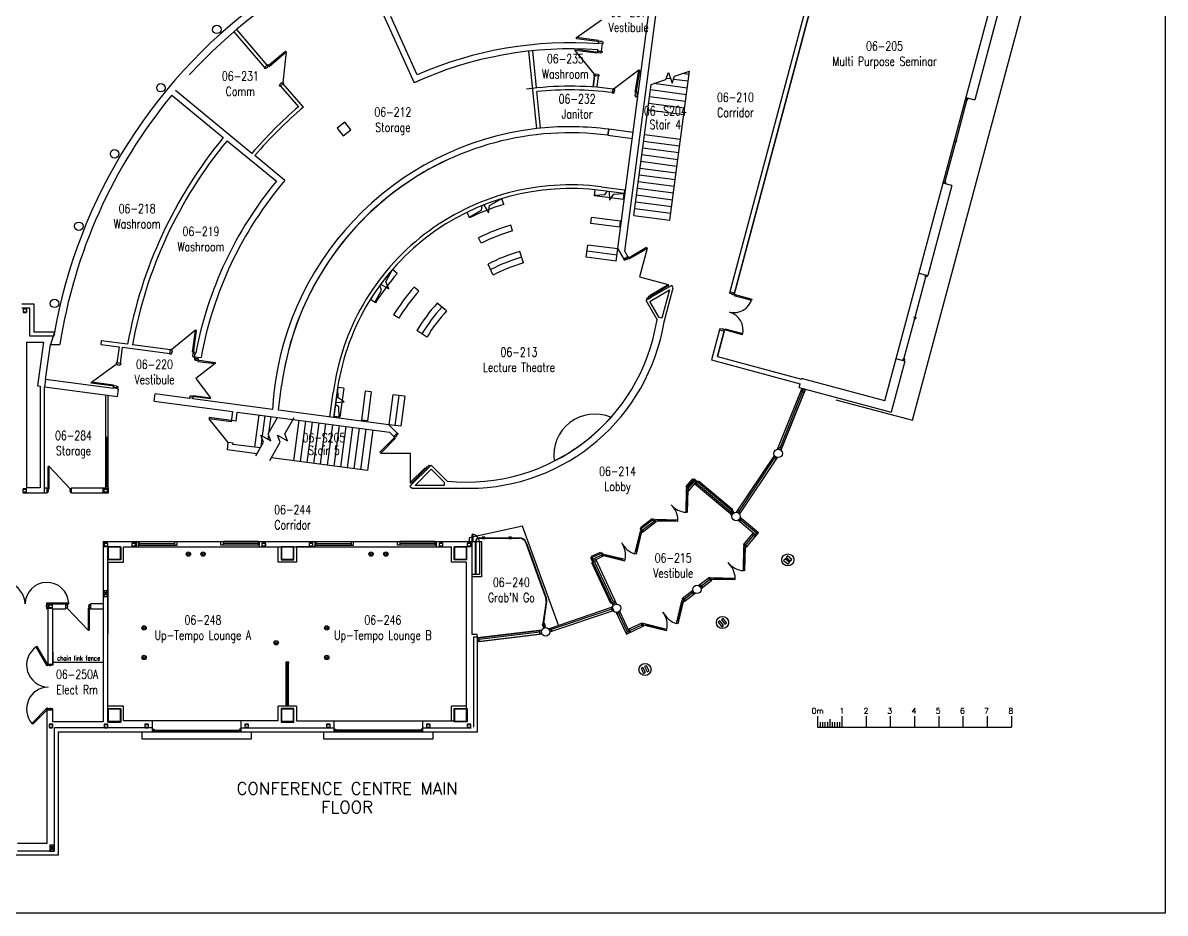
# Model space of a CAD drawing. Extents: x 11182 to 734459, y -1391328 to 152085.
# Drawn here: x 262266 to 309424, y -474470 to -437733 of the extents above; entities that cross this region are included whole.
import ezdxf
from ezdxf.enums import TextEntityAlignment as Align

# ---------------------------------------------------------------- set-up
doc = ezdxf.new("R2010")
doc.units = 0
doc.header["$LTSCALE"] = 500
doc.header["$MEASUREMENT"] = 0
doc.layers.get('0').update_dxf_attribs({"linetype": 'CONTINUOUS'})
doc.layers.add('0_Defpoints', color=106, linetype='CONTINUOUS', plot=False)
for name, color, linetype in [('0_room_data', 7, 'CONTINUOUS'), ('0_text', 7, 'CONTINUOUS'), ('1_Wall_Exist', 251, 'CONTINUOUS'), ('3_Text', 7, 'CONTINUOUS')]:
    doc.layers.add(name, color=color, linetype=linetype)
doc.styles.add('1_200', font='simplex.shx', dxfattribs={"width": 0.75, "height": 460})
doc.styles.get("Standard").update_dxf_attribs({"font": 'ROMANS', "height": 200})

# ---------------------------------------------------------------- blocks, each defined once
blk = doc.blocks.new('room_data')
at = {"layer": '3_Text', "style": '1_200', "width": 0.75}
for tag, p in [('ROOMNUM', (0, 0)), ('ROOMUSE', (0, -575))]:
    blk.add_attdef(tag, text='', height=345, dxfattribs=at).set_placement(p, align=Align.MIDDLE_CENTER)

msp = doc.modelspace()

# ---------------------------------------------------------------- linework, layer by layer
for p, q in [((295078, -466347), (295078, -466793)), ((296078, -466347), (296078, -466793)), ((297078, -466347), (297078, -466793)), ((298078, -466347), (298078, -466793)), ((299078, -466347), (299078, -466793)), ((300078, -466347), (300078, -466793)), ((301078, -466347), (301078, -466793)), ((302078, -466347), (302078, -466793)), ((303078, -466347), (303078, -466793)), ((295078, -466793), (303078, -466793)), ((295178, -466594), (295178, -466793)), ((295278, -466594), (295278, -466793)), ((295378, -466594), (295378, -466793)), ((295478, -466594), (295478, -466793)), ((295578, -466461), (295578, -466793)), ((295678, -466594), (295678, -466793)), ((295778, -466594), (295778, -466793)), ((295878, -466594), (295878, -466793)), ((295978, -466594), (295978, -466793))]:
    msp.add_line(p, q)
at = {"layer": '0_Defpoints'}
msp.add_lwpolyline([(217711, -415974), (309424, -415974), (309424, -474470), (217711, -474470)], close=True, dxfattribs=at)
at = {"layer": '1_Wall_Exist'}
for p, q in [((297846, -453325), (303611, -431811)), ((298991, -454130), (305004, -431686)), ((286763, -447560), (288640, -433304)), ((287118, -447166), (288974, -433062)), ((287118, -447166), (288974, -433062)), ((276012, -434887), (278426, -440204)), ((294854, -436129), (291449, -448833)), ((295073, -436083), (291617, -448982)), ((291642, -448885), (295047, -436180)), ((278551, -439875), (277461, -437475)), ((285129, -438343), (286148, -437601)), ((302561, -437201), (301567, -440910)), ((270981, -438100), (272243, -439570)), ((272357, -439472), (271095, -438002)), ((285123, -438388), (285129, -438343)), ((286079, -438514), (285123, -438388)), ((286035, -438462), (285129, -438343)), ((286035, -438462), (286022, -438557)), ((286022, -438557), (286221, -438583)), ((286041, -438600), (286046, -438561)), ((286046, -438561), (286195, -438580)), ((286082, -438495), (286079, -438514)), ((286179, -438508), (286082, -438495)), ((286177, -438526), (286179, -438508)), ((286227, -438533), (286177, -438526)), ((286221, -438583), (286227, -438533)), ((272371, -439526), (273103, -438898)), ((272439, -439527), (273133, -438932)), ((273133, -438932), (273005, -440187)), ((273103, -438898), (273133, -438932)), ((283483, -442096), (283159, -438899)), ((283308, -438883), (283464, -440418)), ((285065, -438825), (285059, -438869)), ((285965, -438989), (285059, -438869)), ((285059, -438869), (285852, -439851)), ((286022, -438951), (285065, -438825)), ((285978, -438895), (285965, -438989)), ((285978, -438895), (286176, -438921)), ((286008, -438849), (286001, -438899)), ((286001, -438899), (286008, -438849)), ((286150, -438918), (286001, -438899)), ((286019, -438970), (286022, -438951)), ((286116, -438983), (286019, -438970)), ((286119, -438964), (286116, -438983)), ((286169, -438971), (286119, -438964)), ((286150, -438919), (286195, -438580)), ((286176, -438921), (286169, -438971)), ((272377, -439455), (272226, -439585)), ((272377, -439455), (272439, -439527)), ((272226, -439585), (272258, -439623)), ((272258, -439623), (272297, -439590)), ((272297, -439590), (272309, -439605)), ((272309, -439605), (272384, -439541)), ((272384, -439541), (272371, -439526)), ((285869, -439904), (285806, -440381)), ((285806, -440381), (285869, -439904)), ((285845, -439900), (285852, -439851)), ((286043, -439926), (285845, -439900)), ((285852, -439851), (285902, -439857)), ((285869, -439904), (286017, -439924)), ((285902, -439857), (285905, -439838)), ((285905, -439838), (286002, -439851)), ((286017, -439924), (285956, -440392)), ((286002, -439851), (285999, -439870)), ((285999, -439870), (286050, -439877)), ((286050, -439877), (286043, -439926)), ((287692, -439685), (286685, -440445)), ((287543, -440587), (287692, -439685)), ((287579, -440645), (287737, -439693)), ((287737, -439693), (287692, -439685)), ((288816, -440066), (288916, -439778)), ((288916, -439778), (289075, -440227)), ((288979, -445877), (289789, -439722)), ((289075, -440227), (289175, -439939)), ((289175, -439939), (289789, -439722)), ((289770, -439866), (289489, -439828)), ((272892, -440284), (272854, -440317)), ((272854, -440317), (272886, -440355)), ((272954, -440205), (272880, -440269)), ((272880, -440269), (272892, -440284)), ((272886, -440355), (273038, -440225)), ((272904, -440339), (273639, -441195)), ((272967, -440220), (272954, -440205)), ((273005, -440187), (272967, -440220)), ((273038, -440225), (273005, -440187)), ((273851, -441212), (273018, -440242)), ((278654, -440102), (278426, -440204)), ((286603, -440634), (286636, -440437)), ((286636, -440437), (286685, -440445)), ((286685, -440445), (286677, -440495)), ((287492, -445681), (288202, -440282)), ((288202, -440282), (288816, -440066)), ((289697, -440421), (288322, -440240)), ((289012, -440048), (288830, -440024)), ((289734, -440143), (289132, -440064)), ((268412, -440718), (270542, -442468)), ((271725, -443117), (268573, -440526)), ((283632, -442080), (283479, -440567)), ((286653, -440642), (286603, -440634)), ((286631, -440462), (286606, -440610)), ((286661, -440592), (286653, -440642)), ((286680, -440595), (286661, -440592)), ((286677, -440495), (286696, -440498)), ((286696, -440498), (286680, -440595)), ((287636, -440603), (287543, -440587)), ((287544, -440738), (287560, -440642)), ((287563, -440741), (287544, -440738)), ((287554, -440792), (287563, -440741)), ((287604, -440800), (287554, -440792)), ((287560, -440642), (287579, -440645)), ((287636, -440603), (287604, -440800)), ((289624, -440976), (288137, -440780)), ((289660, -440698), (288173, -440503)), ((301239, -440895), (300790, -442571)), ((301199, -440812), (301567, -440910)), ((301218, -440817), (301200, -440884)), ((301200, -440884), (301273, -440904)), ((301213, -440836), (301285, -440856)), ((301273, -440904), (301291, -440836)), ((289551, -441531), (288064, -441335)), ((289587, -441254), (288100, -441058)), ((275558, -441834), (275240, -442077)), ((275801, -442151), (275558, -441834)), ((275240, -442077), (275484, -442395)), ((275484, -442395), (275801, -442151)), ((283632, -442080), (283483, -442096)), ((286422, -442371), (286455, -442123)), ((286455, -442123), (286422, -442371)), ((287461, -442256), (286455, -442123)), ((270696, -442595), (272731, -444267)), ((286422, -442371), (287429, -442504)), ((289381, -442823), (287894, -442627)), ((289417, -442545), (287930, -442350)), ((300777, -442619), (300328, -444295)), ((300751, -442560), (300738, -442609)), ((300738, -442609), (300811, -442628)), ((300824, -442580), (300751, -442560)), ((300811, -442628), (300824, -442580)), ((273085, -444235), (271841, -443212)), ((289308, -443378), (287821, -443182)), ((289344, -443101), (287857, -442905)), ((289235, -443933), (287747, -443738)), ((289271, -443656), (287784, -443460)), ((289198, -444211), (287711, -444015)), ((285861, -444869), (285894, -444621)), ((286122, -444652), (286122, -444651)), ((287089, -444778), (286122, -444651)), ((287089, -444778), (286122, -444652)), ((286142, -444500), (287109, -444628)), ((286142, -444501), (286142, -444500)), ((286142, -444501), (287109, -444628)), ((286287, -444821), (286384, -444685)), ((286471, -444697), (286490, -445049)), ((287109, -444628), (287089, -444778)), ((289125, -444766), (287638, -444570)), ((289161, -444489), (287674, -444293)), ((300620, -444446), (299626, -448155)), ((300620, -444446), (300252, -444347)), ((300271, -444352), (300289, -444284)), ((300276, -444333), (300349, -444352)), ((300289, -444284), (300362, -444304)), ((300362, -444304), (300343, -444372)), ((281533, -445276), (282035, -444987)), ((282118, -445225), (282037, -444986)), ((287057, -445026), (285861, -444869)), ((285864, -444844), (286287, -444821)), ((286490, -445049), (286667, -444801)), ((286667, -444801), (287089, -444778)), ((287057, -445026), (287089, -444778)), ((287089, -444778), (287089, -444778)), ((289052, -445321), (287565, -445126)), ((289088, -445044), (287601, -444848)), ((280708, -445778), (280604, -445548)), ((280698, -445755), (281202, -445465)), ((281202, -445465), (281232, -445271)), ((281296, -445245), (281486, -445577)), ((281486, -445577), (281533, -445276)), ((289015, -445599), (287528, -445403)), ((282486, -446315), (282406, -446076)), ((285711, -446009), (285743, -445766)), ((286907, -446166), (285711, -446009)), ((286939, -445919), (285744, -445762)), ((286907, -446166), (286939, -445919)), ((287492, -445681), (288979, -445877)), ((281183, -446826), (281080, -446598)), ((285528, -447397), (285592, -446907)), ((286828, -447064), (285593, -446901)), ((287226, -447452), (288018, -446995)), ((287295, -447470), (288043, -447038)), ((288043, -447038), (287728, -448215)), ((288018, -446995), (288043, -447038)), ((291989, -446819), (291437, -448882)), ((282936, -447640), (282777, -447170)), ((286763, -447560), (285528, -447397)), ((286796, -447312), (285560, -447149)), ((286828, -447064), (287070, -447483)), ((287070, -447483), (287243, -447383)), ((287245, -447382), (287071, -447482)), ((287071, -447482), (287097, -447527)), ((287097, -447527), (287182, -447477)), ((287118, -447166), (287243, -447383)), ((287182, -447477), (287192, -447494)), ((287192, -447494), (287235, -447469)), ((287235, -447469), (287226, -447452)), ((287245, -447382), (287295, -447470)), ((277255, -448422), (277528, -447909)), ((277723, -448069), (277528, -447909)), ((281682, -448138), (281474, -447689)), ((277376, -448702), (277255, -448422)), ((287728, -448215), (288906, -448533)), ((299100, -449882), (299549, -448207)), ((299258, -448056), (299626, -448155)), ((299516, -448198), (299534, -448130)), ((299588, -448217), (299516, -448198)), ((299601, -448169), (299529, -448149)), ((299606, -448150), (299588, -448217)), ((276803, -449273), (277076, -448759)), ((277076, -448759), (276997, -448575)), ((277036, -448522), (277376, -448702)), ((278613, -448798), (278418, -448638)), ((289053, -448564), (287982, -449182)), ((288931, -448576), (288139, -449033)), ((288148, -449227), (288964, -448756)), ((288158, -448965), (288906, -448533)), ((288964, -448756), (288652, -449919)), ((288738, -450068), (289114, -448669)), ((288931, -448576), (288906, -448533)), ((289114, -448669), (289053, -448564)), ((291437, -448882), (291532, -448907)), ((291643, -448884), (291450, -448832)), ((291532, -448907), (291527, -448925)), ((291527, -448925), (291576, -448938)), ((291576, -448938), (291581, -448920)), ((291581, -448920), (292361, -449129)), ((262229, -449323), (262720, -449323)), ((262720, -449323), (262720, -450490)), ((276824, -449287), (276615, -449147)), ((279751, -449620), (279371, -449302)), ((287982, -449182), (288448, -449990)), ((287982, -449182), (288448, -449990)), ((288095, -449059), (288010, -449108)), ((288010, -449108), (288035, -449152)), ((288035, -449152), (288209, -449052)), ((288129, -449017), (288086, -449042)), ((288086, -449042), (288095, -449059)), ((288139, -449033), (288129, -449017)), ((288529, -449886), (288148, -449227)), ((288209, -449052), (288158, -448965)), ((291617, -448982), (292348, -449178)), ((292361, -449129), (292348, -449178)), ((262229, -449488), (262555, -449488)), ((262274, -449550), (262274, -449655)), ((262286, -449655), (262286, -449550)), ((262402, -449527), (262297, -449527)), ((262297, -449539), (262402, -449539)), ((262402, -449667), (262297, -449667)), ((262297, -449679), (262402, -449679)), ((262414, -449550), (262414, -449655)), ((262426, -449655), (262426, -449550)), ((262555, -450655), (262555, -449488)), ((277782, -449925), (277572, -449785)), ((288652, -449919), (288529, -449886)), ((299067, -449874), (299054, -449922)), ((299139, -449893), (299067, -449874)), ((291043, -450352), (291029, -450401)), ((291138, -450377), (291043, -450352)), ((291143, -450359), (291138, -450377)), ((291192, -450372), (291143, -450359)), ((291223, -450453), (291249, -450355)), ((291249, -450355), (291988, -450553)), ((298638, -451607), (299087, -449931)), ((299054, -449922), (299126, -449941)), ((299126, -449941), (299139, -449893)), ((263548, -450655), (262555, -450655)), ((263576, -450490), (262720, -450490)), ((263576, -450490), (263408, -451009)), ((269393, -450417), (268413, -451210)), ((269274, -451323), (269393, -450417)), ((269312, -451380), (269438, -450423)), ((269438, -450423), (269393, -450417)), ((278945, -450702), (278533, -450427)), ((291028, -450402), (290696, -451642)), ((291223, -450453), (290941, -451501)), ((290941, -451501), (291221, -450454)), ((291028, -450402), (291223, -450453)), ((291029, -450401), (291223, -450453)), ((291187, -450390), (291192, -450372)), ((291975, -450601), (291187, -450390)), ((291975, -450601), (291988, -450553)), ((262434, -450905), (263120, -450905)), ((262434, -456922), (262434, -450905)), ((263120, -450905), (262869, -452710)), ((263207, -452452), (263408, -451009)), ((263408, -451009), (263794, -451009)), ((265502, -450854), (265482, -451003)), ((265482, -451003), (266237, -451102)), ((266592, -450997), (265502, -450854)), ((266237, -451102), (266149, -451772)), ((266297, -451792), (266386, -451121)), ((266386, -451121), (268339, -451378)), ((268359, -451229), (266791, -451023)), ((268337, -451402), (268363, -451203)), ((268339, -451378), (268359, -451229)), ((268339, -451378), (268359, -451229)), ((268363, -451203), (268413, -451210)), ((268413, -451210), (268406, -451261)), ((268406, -451261), (268425, -451263)), ((268425, -451263), (268412, -451360)), ((266125, -451768), (266119, -451818)), ((266323, -451794), (266125, -451768)), ((266298, -451792), (266149, -451772)), ((268387, -451408), (268337, -451402)), ((268393, -451358), (268387, -451408)), ((268412, -451360), (268393, -451358)), ((269369, -451335), (269274, -451323)), ((269281, -451474), (269294, -451377)), ((269300, -451477), (269281, -451474)), ((269293, -451527), (269300, -451477)), ((269343, -451534), (269293, -451527)), ((269294, -451377), (269312, -451380)), ((269369, -451335), (269343, -451534)), ((269364, -451361), (269345, -451510)), ((269345, -451510), (269625, -451547)), ((269364, -451361), (269346, -451510)), ((269359, -451580), (269352, -451631)), ((269352, -451631), (269400, -451637)), ((269366, -451513), (269358, -451581)), ((269358, -451580), (269507, -451600)), ((269507, -451600), (269359, -451580)), ((269404, -451366), (269364, -451361)), ((269404, -451366), (269364, -451361)), ((269400, -451637), (269398, -451656)), ((269398, -451656), (269448, -451662)), ((269448, -451662), (269450, -451643)), ((269450, -451643), (270207, -451743)), ((269507, -451600), (269494, -451700)), ((269494, -451700), (270200, -451792)), ((269506, -451600), (269515, -451532)), ((270207, -451743), (270200, -451792)), ((290696, -451642), (294356, -452623)), ((290941, -451501), (294408, -452430)), ((298679, -451690), (298115, -453792)), ((298679, -451690), (298310, -451591)), ((298605, -451598), (298587, -451665)), ((298664, -451665), (298592, -451646)), ((298677, -451617), (298605, -451598)), ((298659, -451685), (298677, -451617)), ((265099, -452560), (266119, -451818)), ((266119, -451818), (266169, -451824)), ((266169, -451824), (266167, -451843)), ((266167, -451843), (266264, -451856)), ((266264, -451856), (266266, -451837)), ((266266, -451837), (266317, -451844)), ((266317, -451844), (266323, -451794)), ((270200, -451792), (269402, -452404)), ((262869, -452710), (262984, -452726)), ((263207, -452452), (263153, -452748)), ((266011, -452821), (263207, -452452)), ((265093, -452605), (265099, -452560)), ((266050, -452731), (265093, -452605)), ((266005, -452679), (265099, -452560)), ((266005, -452679), (265993, -452774)), ((266053, -452712), (266050, -452731)), ((266150, -452725), (266053, -452712)), ((269402, -452404), (270015, -453202)), ((272815, -453717), (272948, -452711)), ((294316, -452774), (294356, -452623)), ((294415, -452406), (294408, -452430)), ((297846, -453325), (294415, -452406)), ((262984, -452726), (262984, -456922)), ((263153, -452748), (266173, -453145)), ((263153, -457138), (263153, -452748)), ((265693, -456922), (265693, -453082)), ((265782, -456922), (265782, -453094)), ((265993, -452774), (266191, -452800)), ((266017, -452778), (266011, -452821)), ((266016, -452778), (266165, -452797)), ((266165, -452797), (266017, -452778)), ((266147, -452743), (266150, -452725)), ((266198, -452750), (266147, -452743)), ((266160, -452841), (266165, -452797)), ((266212, -452848), (266160, -452841)), ((266173, -453145), (266212, -452848)), ((266191, -452800), (266198, -452750)), ((267684, -453344), (267723, -453047)), ((269141, -453234), (267723, -453047)), ((269154, -453140), (269147, -453190)), ((269147, -453190), (269296, -453210)), ((269202, -453146), (269154, -453140)), ((269205, -453127), (269202, -453146)), ((269255, -453134), (269205, -453127)), ((269252, -453153), (269255, -453134)), ((270009, -453252), (269252, -453153)), ((269296, -453210), (269309, -453110)), ((269309, -453110), (270015, -453202)), ((274945, -453998), (275077, -452991)), ((275228, -453011), (275095, -454017)), ((275264, -452778), (275106, -453973)), ((275286, -453200), (275264, -452778)), ((275511, -452810), (275264, -452778)), ((275511, -452810), (275354, -454006)), ((276404, -452928), (276247, -454124)), ((276652, -452960), (276404, -452928)), ((276652, -452960), (276494, -454156)), ((277544, -453077), (277381, -454313)), ((278040, -453143), (277544, -453077)), ((277792, -453110), (277629, -454345)), ((278040, -453143), (277877, -454378)), ((293421, -455327), (294434, -452805)), ((293421, -455327), (294419, -452842)), ((293526, -455267), (294453, -452959)), ((294566, -452878), (293577, -455341)), ((294316, -452774), (298115, -453792)), ((294384, -452931), (294523, -452987)), ((294542, -452940), (294402, -452884)), ((294419, -452842), (294422, -452839)), ((294422, -452839), (294566, -452878)), ((294433, -452897), (294465, -452814)), ((267684, -453344), (270916, -453770)), ((269146, -453191), (269141, -453234)), ((269146, -453191), (269295, -453211)), ((269289, -453253), (269295, -453211)), ((272567, -453685), (269289, -453253)), ((270009, -453252), (270015, -453202)), ((275306, -453580), (275166, -453480)), ((275177, -453397), (275534, -453377)), ((275534, -453377), (275286, -453200)), ((275329, -454003), (275306, -453580)), ((295830, -453283), (298991, -454130)), ((269961, -454023), (269955, -454073)), ((270861, -454192), (269955, -454073)), ((270748, -455049), (269956, -454073)), ((271066, -454169), (269961, -454023)), ((270916, -453770), (270861, -454192)), ((271066, -454169), (271115, -453796)), ((271115, -453796), (277398, -454623)), ((272007, -453913), (271832, -455242)), ((272255, -453946), (272145, -454777)), ((272391, -454697), (272776, -454015)), ((272503, -453979), (272413, -454658)), ((272751, -454011), (272742, -454074)), ((277376, -454318), (272815, -453717)), ((273079, -454697), (273463, -454015)), ((273656, -454131), (273436, -455800)), ((275354, -454006), (275106, -453973)), ((276494, -454156), (276247, -454124)), ((273933, -454167), (273714, -455837)), ((274211, -454204), (273991, -455873)), ((274489, -454240), (274269, -455910)), ((274766, -454277), (274546, -455946)), ((275044, -454313), (274824, -455983)), ((275321, -454350), (275102, -456019)), ((275599, -454386), (275379, -456056)), ((275877, -454423), (275657, -456093)), ((276154, -454459), (275935, -456129)), ((276432, -454496), (276212, -456166)), ((276710, -454533), (276490, -456202)), ((277718, -454660), (277376, -454318)), ((277376, -454318), (277718, -454660)), ((277877, -454378), (277381, -454313)), ((265693, -454849), (265782, -454849)), ((265782, -454849), (265693, -454849)), ((265693, -454849), (265693, -454899)), ((265693, -454899), (265782, -454899)), ((265738, -456799), (265738, -454899)), ((265782, -454899), (265782, -454849)), ((270708, -455354), (270748, -455049)), ((270946, -455075), (270748, -455049)), ((270940, -455125), (270946, -455075)), ((271885, -455596), (272204, -455029)), ((272135, -454857), (272084, -455242)), ((272204, -455029), (272090, -454746)), ((272090, -454746), (272505, -454980)), ((272404, -454729), (272380, -454909)), ((272505, -454980), (272391, -454697)), ((272460, -455794), (272892, -455029)), ((272892, -455029), (272778, -454746)), ((272778, -454746), (273193, -454980)), ((273193, -454980), (273079, -454697)), ((277650, -454800), (277003, -455447)), ((277649, -454872), (277038, -455483)), ((277398, -454623), (277576, -454801)), ((277577, -454800), (277398, -454623)), ((277718, -454660), (277576, -454801)), ((277719, -454659), (277577, -454800)), ((277577, -454800), (277719, -454659)), ((277577, -454800), (277614, -454836)), ((277614, -454836), (277649, -454872)), ((277650, -454800), (277663, -454814)), ((277663, -454814), (277699, -454778)), ((277685, -454765), (277755, -454695)), ((277699, -454778), (277685, -454765)), ((277755, -454695), (277719, -454659)), ((271930, -455515), (270708, -455354)), ((272067, -455273), (270940, -455125)), ((277003, -455447), (277038, -455483)), ((277038, -455483), (278257, -455483)), ((278257, -455483), (278257, -456702)), ((293446, -455321), (293421, -455327)), ((293513, -455335), (293446, -455321)), ((293493, -455329), (293500, -455310)), ((293565, -455367), (293513, -455335)), ((293577, -455341), (293565, -455367)), ((276490, -456202), (272525, -455680)), ((279123, -455980), (278248, -456855)), ((279123, -455980), (278248, -456855)), ((279046, -455986), (278976, -456056)), ((279082, -456022), (279046, -455986)), ((279783, -456640), (279123, -455980)), ((279783, -456640), (279123, -455980)), ((293291, -455573), (291718, -457926)), ((291832, -457890), (293301, -455692)), ((293407, -455668), (291851, -457997)), ((293239, -455650), (293364, -455733)), ((293391, -455692), (293267, -455608)), ((293325, -455647), (293336, -455631)), ((263312, -457006), (263312, -456041)), ((263357, -456041), (263312, -456041)), ((263357, -456955), (263357, -456041)), ((264226, -456955), (263357, -456041)), ((278869, -456092), (278258, -456703)), ((278905, -456127), (278294, -456738)), ((279123, -456152), (278457, -456818)), ((278905, -456127), (278869, -456092)), ((278941, -456091), (278905, -456127)), ((278905, -456127), (278941, -456164)), ((278963, -456042), (278927, -456078)), ((278927, -456078), (278941, -456091)), ((278941, -456164), (279082, -456022)), ((278976, -456056), (278963, -456042)), ((279123, -456152), (279661, -456690)), ((262395, -456961), (262290, -456961)), ((262984, -456922), (262434, -456922)), ((263153, -456922), (263262, -456922)), ((263262, -456922), (263262, -457138)), ((263357, -456955), (263262, -456955)), ((264276, -456955), (264226, -456955)), ((264226, -456955), (264226, -457006)), ((264276, -456922), (265788, -456922)), ((264276, -457138), (264276, -456922)), ((265587, -457122), (265587, -456922)), ((265739, -456961), (265634, -456961)), ((265782, -456799), (265693, -456799)), ((265693, -456799), (265693, -456849)), ((265782, -456849), (265693, -456849)), ((265693, -456849), (265782, -456849)), ((265782, -456849), (265782, -456799)), ((265787, -457122), (265787, -456922)), ((265788, -456922), (265788, -457138)), ((278248, -456855), (278334, -456940)), ((278294, -456738), (278258, -456703)), ((278334, -456940), (279783, -456940)), ((278334, -456940), (280697, -456940)), ((279661, -456818), (278457, -456818)), ((279661, -456690), (279661, -456818)), ((279783, -456940), (280697, -456940)), ((289905, -456554), (289640, -456871)), ((289640, -456871), (289793, -456999)), ((289976, -456548), (289646, -456941)), ((289646, -456941), (289761, -457038)), ((289735, -456951), (290001, -456634)), ((289761, -457038), (290091, -456644)), ((290059, -456682), (289905, -456554)), ((289976, -456548), (291586, -457899)), ((291489, -458013), (289994, -456759)), ((290033, -456791), (290161, -456638)), ((291499, -457924), (290081, -456734)), ((291579, -457828), (290161, -456638)), ((263262, -457138), (262265, -457138)), ((262267, -456984), (262267, -457089)), ((262278, -457089), (262278, -456984)), ((262290, -456973), (262395, -456973)), ((262395, -457101), (262290, -457101)), ((262290, -457113), (262395, -457113)), ((262407, -456984), (262407, -457089)), ((262419, -457089), (262419, -456984)), ((263262, -457105), (263312, -457105)), ((263331, -457006), (263312, -457006)), ((263312, -457105), (263312, -457054)), ((263312, -457054), (263331, -457054)), ((263331, -457054), (263331, -457006)), ((264226, -457006), (264207, -457006)), ((264207, -457006), (264207, -457054)), ((264207, -457054), (264226, -457054)), ((264226, -457054), (264226, -457105)), ((264226, -457105), (264276, -457105)), ((265788, -457138), (264276, -457138)), ((265587, -457122), (265787, -457122)), ((265611, -456984), (265611, -457089)), ((265622, -457089), (265622, -456984)), ((265634, -456973), (265739, -456973)), ((265739, -457101), (265634, -457101)), ((265634, -457113), (265739, -457113)), ((265751, -456984), (265751, -457089)), ((265763, -457089), (265763, -456984)), ((289644, -457929), (289665, -457001)), ((289713, -457105), (289663, -457101)), ((289665, -457001), (289716, -457002)), ((289688, -457103), (289672, -457828)), ((289716, -457002), (289695, -457931)), ((289697, -457829), (289646, -457828)), ((291586, -457899), (291632, -457940)), ((288321, -458208), (287753, -458643)), ((288251, -458198), (287762, -458573)), ((287838, -458673), (288327, -458298)), ((288412, -458327), (287844, -458762)), ((288380, -458229), (288379, -458280)), ((288379, -458280), (289307, -458301)), ((289308, -458250), (288380, -458229)), ((288481, -458282), (288482, -458232)), ((288481, -458257), (289206, -458273)), ((289206, -458299), (289207, -458248)), ((289307, -458301), (289308, -458250)), ((289695, -457931), (289644, -457929)), ((291542, -458062), (291489, -458013)), ((291554, -458029), (291542, -458062)), ((291582, -457978), (291554, -458029)), ((291632, -457940), (291582, -457978)), ((292537, -458886), (291784, -458254)), ((291915, -458169), (291819, -458284)), ((291857, -458316), (291954, -458201)), ((292633, -458771), (291880, -458139)), ((292547, -458796), (291905, -458258)), ((282896, -458497), (280687, -458986)), ((280813, -459135), (280813, -458839)), ((280813, -458839), (280848, -458839)), ((280848, -458839), (280848, -459135)), ((284386, -462587), (282896, -458497)), ((287531, -459639), (287759, -458706)), ((287808, -458718), (287580, -459652)), ((287759, -458811), (287580, -459547)), ((287784, -458817), (287734, -458805)), ((287753, -458643), (287844, -458762)), ((287759, -458706), (287808, -458718)), ((287884, -458732), (287762, -458573)), ((292014, -459275), (292422, -458789)), ((292124, -459378), (292633, -458771)), ((292390, -458828), (292505, -458924)), ((265582, -459138), (265582, -466578)), ((265582, -459138), (281202, -459138)), ((265618, -459214), (265618, -459319)), ((265630, -459319), (265630, -459214)), ((265746, -459191), (265641, -459191)), ((265641, -459203), (265746, -459203)), ((265758, -459214), (265758, -459319)), ((265770, -459319), (265770, -459214)), ((266769, -459214), (266769, -459319)), ((266781, -459319), (266781, -459214)), ((266897, -459191), (266792, -459191)), ((266792, -459203), (266897, -459203)), ((266909, -459214), (266909, -459319)), ((266921, -459319), (266921, -459214)), ((266960, -459354), (266960, -459138)), ((267033, -459138), (267033, -459354)), ((267033, -459288), (267083, -459288)), ((267083, -459138), (268533, -459138)), ((267083, -459288), (267083, -459138)), ((267083, -459213), (268533, -459213)), ((267083, -459288), (268533, -459288)), ((268533, -459138), (268533, -459288)), ((268533, -459288), (268633, -459288)), ((268633, -459288), (268633, -459138)), ((270442, -459288), (270442, -459138)), ((270542, -459288), (270442, -459288)), ((271992, -459138), (270542, -459138)), ((270542, -459138), (270542, -459288)), ((271992, -459213), (270542, -459213)), ((271992, -459288), (270542, -459288)), ((271992, -459288), (271992, -459138)), ((272042, -459288), (271992, -459288)), ((272042, -459138), (274321, -459138)), ((272042, -459354), (272042, -459138)), ((272137, -459214), (272137, -459319)), ((272149, -459319), (272149, -459214)), ((272265, -459191), (272160, -459191)), ((272160, -459203), (272265, -459203)), ((272277, -459214), (272277, -459319)), ((272289, -459319), (272289, -459214)), ((274089, -459214), (274089, -459319)), ((274101, -459319), (274101, -459214)), ((274217, -459191), (274112, -459191)), ((274112, -459203), (274217, -459203)), ((274229, -459214), (274229, -459319)), ((274241, -459319), (274241, -459214)), ((274321, -459138), (274321, -459354)), ((274321, -459288), (274371, -459288)), ((274371, -459138), (275821, -459138)), ((274371, -459288), (274371, -459138)), ((274371, -459213), (275821, -459213)), ((274371, -459288), (275821, -459288)), ((275821, -459138), (275821, -459288)), ((275821, -459288), (275921, -459288)), ((275921, -459288), (275921, -459138)), ((277731, -459288), (277731, -459138)), ((277831, -459288), (277731, -459288)), ((279281, -459138), (277831, -459138)), ((277831, -459138), (277831, -459288)), ((279281, -459213), (277831, -459213)), ((279281, -459288), (277831, -459288)), ((279281, -459288), (279281, -459138)), ((279331, -459288), (279281, -459288)), ((279331, -459138), (279331, -459354)), ((279457, -459214), (279457, -459319)), ((279469, -459319), (279469, -459214)), ((279585, -459191), (279480, -459191)), ((279480, -459203), (279585, -459203)), ((279597, -459214), (279597, -459319)), ((279609, -459319), (279609, -459214)), ((280613, -459214), (280613, -459319)), ((280625, -459319), (280625, -459214)), ((280741, -459191), (280636, -459191)), ((280636, -459203), (280741, -459203)), ((280687, -458986), (280687, -459138)), ((280753, -459214), (280753, -459319)), ((280765, -459319), (280765, -459214)), ((280848, -459135), (280813, -459135)), ((280813, -462976), (280813, -459138)), ((280951, -460498), (280951, -459144)), ((280975, -460498), (280975, -459144)), ((281113, -458976), (282755, -458976)), ((281113, -459000), (282755, -459000)), ((281113, -459138), (281113, -460498)), ((281202, -459138), (281202, -460587)), ((281336, -458961), (281226, -458961)), ((281226, -458961), (281226, -459016)), ((281226, -459016), (281336, -459016)), ((281336, -459016), (281336, -458961)), ((282436, -458961), (282326, -458961)), ((282326, -458961), (282326, -459016)), ((282326, -459016), (282436, -459016)), ((282436, -459016), (282436, -458961)), ((283026, -459190), (283197, -459661)), ((283048, -459182), (283220, -459653)), ((292104, -459285), (292447, -458876)), ((265746, -459331), (265641, -459331)), ((265641, -459343), (265746, -459343)), ((265779, -466590), (265779, -459354)), ((265779, -459354), (266306, -459354)), ((266294, -459360), (265794, -459360)), ((265794, -459360), (265794, -459860)), ((266294, -459860), (266294, -459360)), ((266306, -459354), (266306, -459887)), ((266424, -459354), (279958, -459354)), ((266424, -459990), (266424, -459354)), ((266897, -459331), (266792, -459331)), ((266792, -459343), (266897, -459343)), ((272265, -459331), (272160, -459331)), ((272160, -459343), (272265, -459343)), ((272809, -459990), (272809, -459354)), ((272929, -459354), (272929, -459887)), ((273439, -459360), (272939, -459360)), ((272939, -459360), (272939, -459860)), ((273439, -459860), (273439, -459360)), ((273449, -459887), (273449, -459354)), ((273569, -459354), (273569, -459990)), ((274321, -459354), (273569, -459354)), ((274217, -459331), (274112, -459331)), ((274112, -459343), (274217, -459343)), ((279585, -459331), (279480, -459331)), ((279480, -459343), (279585, -459343)), ((279958, -459990), (279958, -459354)), ((280077, -459354), (280596, -459354)), ((280077, -459887), (280077, -459354)), ((280588, -459360), (280088, -459360)), ((280088, -459360), (280088, -459860)), ((280588, -459860), (280588, -459360)), ((280596, -459887), (280596, -459354)), ((280741, -459331), (280636, -459331)), ((280636, -459343), (280741, -459343)), ((283197, -459661), (283570, -460695)), ((283220, -459653), (283593, -460687)), ((285721, -459812), (286187, -459595)), ((285745, -459746), (286120, -459571)), ((285798, -459859), (286173, -459684)), ((286250, -459731), (285921, -459885)), ((286120, -459571), (286205, -459752)), ((286250, -459731), (286187, -459595)), ((286201, -459653), (286189, -459702)), ((286189, -459702), (287122, -459930)), ((287134, -459881), (286201, -459653)), ((286223, -459660), (286201, -459674)), ((286288, -459726), (286300, -459677)), ((286294, -459702), (287029, -459881)), ((287580, -459652), (287531, -459639)), ((287604, -459553), (287555, -459541)), ((292011, -460337), (292033, -459335)), ((292082, -459438), (292031, -459437)), ((292033, -459335), (292084, -459336)), ((292056, -459437), (292038, -460236)), ((292084, -459336), (292061, -460338)), ((293838, -459722), (293781, -459790)), ((293781, -459790), (293961, -459941)), ((294018, -459873), (293838, -459722)), ((266306, -459887), (265779, -459887)), ((265779, -465923), (265782, -459990)), ((265782, -459990), (266424, -459990)), ((265794, -459860), (266294, -459860)), ((273569, -459990), (272809, -459990)), ((272929, -459887), (273449, -459887)), ((272939, -459860), (273439, -459860)), ((280565, -459990), (279958, -459990)), ((280596, -459887), (280077, -459887)), ((280088, -459860), (280588, -459860)), ((280565, -459990), (280565, -466027)), ((286638, -461778), (285721, -459812)), ((285758, -460010), (285940, -459926)), ((286543, -461693), (285758, -460010)), ((285918, -459880), (285782, -459944)), ((286656, -461640), (285872, -459957)), ((285918, -459880), (286774, -461714)), ((287023, -459906), (287035, -459856)), ((287122, -459930), (287134, -459881)), ((292064, -460236), (292013, -460235)), ((293733, -459848), (293675, -459916)), ((293675, -459916), (293855, -460067)), ((293913, -459999), (293733, -459848)), ((293855, -460067), (293913, -459999)), ((293961, -459941), (294018, -459873)), ((281113, -460498), (280813, -460498)), ((281202, -460587), (280813, -460587)), ((283570, -460695), (283851, -461467)), ((283593, -460687), (283874, -461459)), ((290614, -460613), (290171, -460953)), ((290264, -461072), (290712, -460727)), ((290286, -460960), (290620, -460703)), ((290674, -460635), (290673, -460686)), ((290673, -460686), (291674, -460708)), ((291675, -460658), (290674, -460635)), ((290774, -460688), (290775, -460637)), ((290775, -460663), (291573, -460681)), ((291572, -460706), (291574, -460655)), ((291674, -460708), (291675, -460658)), ((292061, -460338), (292011, -460337)), ((265598, -461166), (265776, -461408)), ((265598, -461408), (265776, -461166)), ((265598, -461166), (265598, -461408)), ((265776, -461166), (265598, -461166)), ((265776, -461408), (265776, -461166)), ((289483, -461482), (289926, -461142)), ((289858, -461194), (289949, -461313)), ((289989, -461283), (289897, -461164)), ((289933, -461211), (289947, -461200)), ((290200, -460931), (290292, -461050)), ((290223, -460989), (290236, -460978)), ((290331, -461020), (290240, -460901)), ((263260, -461761), (263260, -461660)), ((263260, -461660), (264160, -461660)), ((264160, -461710), (264160, -461660)), ((265598, -461408), (265776, -461408)), ((283866, -461607), (283734, -462519)), ((283889, -461610), (283758, -462516)), ((286724, -461608), (286543, -461693)), ((289251, -462518), (289489, -461544)), ((289300, -462425), (289489, -461649)), ((289538, -461556), (289301, -462530)), ((289514, -461655), (289465, -461643)), ((289489, -461544), (289538, -461556)), ((289568, -461511), (289903, -461254)), ((289568, -461606), (290017, -461261)), ((263241, -461811), (263241, -461761)), ((263241, -461761), (263260, -461761)), ((263260, -461811), (263241, -461811)), ((263260, -461710), (264160, -461710)), ((263260, -461926), (263260, -461811)), ((263310, -464239), (263310, -461710)), ((263334, -461758), (263334, -461863)), ((263346, -461863), (263346, -461758)), ((263463, -461735), (263358, -461735)), ((263358, -461746), (263463, -461746)), ((263463, -461875), (263358, -461875)), ((263358, -461887), (263463, -461887)), ((263475, -461758), (263475, -461863)), ((263486, -461863), (263486, -461758)), ((263510, -461910), (264039, -461910)), ((263510, -464189), (263510, -461910)), ((264039, -461910), (264039, -461710)), ((264039, -461910), (264039, -461710)), ((264039, -461735), (264089, -461735)), ((264089, -461885), (264039, -461885)), ((264089, -461735), (264089, -461786)), ((264089, -461786), (264108, -461786)), ((264089, -461834), (264089, -461885)), ((264108, -461834), (264089, -461834)), ((264089, -461885), (264958, -462799)), ((264108, -461786), (264108, -461834)), ((264958, -461885), (264958, -462799)), ((265053, -461885), (264958, -461885)), ((264984, -461834), (264984, -461786)), ((264984, -461786), (265003, -461786)), ((265003, -461834), (264984, -461834)), ((265003, -461786), (265003, -461735)), ((265003, -461735), (265053, -461735)), ((265003, -461834), (265003, -462799)), ((265053, -461910), (265053, -461710)), ((265582, -461710), (265053, -461710)), ((265053, -461710), (265053, -461910)), ((265053, -461910), (265582, -461910)), ((265582, -461910), (265582, -466578)), ((283962, -462731), (286607, -461833)), ((284024, -462868), (286649, -461977)), ((286578, -461922), (284074, -462772)), ((286597, -461889), (286638, -461778)), ((286601, -461835), (286597, -461889)), ((286766, -462064), (287181, -462955)), ((286921, -462042), (286785, -462105)), ((286806, -462151), (286942, -462087)), ((286864, -462038), (286876, -462063)), ((286874, -462119), (287228, -462878)), ((286904, -462005), (287317, -462891)), ((283731, -462551), (283705, -462560)), ((283705, -462560), (283723, -462612)), ((283715, -462618), (283749, -462635)), ((283774, -462507), (283722, -462525)), ((283722, -462525), (283758, -462629)), ((283723, -462612), (283749, -462603)), ((283734, -462519), (283795, -462699)), ((283758, -462516), (283818, -462691)), ((283758, -462629), (283810, -462612)), ((283810, -462612), (283774, -462507)), ((283809, -462525), (283783, -462534)), ((283801, -462586), (283827, -462577)), ((283827, -462577), (283809, -462525)), ((283820, -462611), (283837, -462577)), ((283844, -462682), (283820, -462611)), ((287181, -462955), (287899, -462620)), ((287253, -462755), (287828, -462487)), ((287331, -462802), (287815, -462576)), ((287881, -462521), (287869, -462570)), ((287869, -462570), (288843, -462808)), ((288855, -462759), (287881, -462521)), ((287968, -462595), (287980, -462545)), ((287974, -462570), (288750, -462759)), ((289301, -462530), (289251, -462518)), ((289325, -462431), (289275, -462419)), ((291045, -462409), (290975, -462463)), ((290975, -462463), (291118, -462649)), ((291188, -462595), (291045, -462409)), ((291176, -462308), (291105, -462363)), ((291105, -462363), (291248, -462549)), ((291118, -462649), (291188, -462595)), ((291319, -462495), (291176, -462308)), ((291248, -462549), (291319, -462495)), ((264958, -462799), (265003, -462799)), ((281015, -462976), (280813, -462976)), ((280864, -463088), (280864, -466790)), ((281029, -463088), (280864, -463088)), ((281029, -463088), (281015, -462976)), ((281029, -463266), (283664, -462947)), ((281029, -466993), (281029, -463088)), ((283690, -462793), (281032, -463114)), ((281082, -463108), (283597, -462805)), ((283606, -462879), (281091, -463182)), ((281100, -463257), (283615, -462953)), ((283690, -462793), (283597, -462805)), ((283674, -462863), (283654, -462865)), ((283664, -462947), (283692, -462943)), ((283675, -462884), (283679, -462816)), ((283692, -462943), (283675, -462884)), ((283679, -462816), (283690, -462793)), ((283749, -462635), (283773, -462706)), ((283773, -462706), (283844, -462682)), ((283795, -462699), (283818, -462691)), ((284051, -462859), (284003, -462717)), ((284025, -462783), (284007, -462790)), ((284050, -462701), (284098, -462843)), ((287362, -462870), (287299, -462734)), ((288744, -462784), (288756, -462735)), ((288843, -462808), (288855, -462759)), ((262860, -463460), (262816, -463485)), ((263266, -464264), (262816, -463485)), ((263310, -464239), (262860, -463460)), ((281032, -463114), (281029, -463116)), ((281100, -463257), (281029, -463266)), ((281082, -463108), (281032, -463114)), ((281050, -463263), (281032, -463114)), ((281082, -463108), (281100, -463257)), ((263510, -463690), (263510, -464239)), ((263310, -464239), (263266, -464264)), ((263510, -464232), (263309, -464232)), ((263310, -464189), (263510, -464189)), ((263361, -464239), (263310, -464239)), ((263361, -464258), (263361, -464239)), ((263411, -464258), (263361, -464258)), ((263510, -464239), (263411, -464239)), ((263411, -464239), (263411, -464258)), ((263510, -464120), (265582, -464120)), ((273139, -465873), (273139, -464102)), ((273139, -464152), (273139, -464102)), ((273139, -464102), (273239, -464102)), ((273239, -464152), (273139, -464152)), ((273189, -465873), (273189, -464152)), ((273239, -465873), (273239, -464102)), ((273239, -464102), (273239, -464152)), ((287867, -464327), (287787, -464365)), ((287787, -464365), (287886, -464578)), ((287967, -464540), (287867, -464327)), ((288017, -464258), (287936, -464295)), ((287936, -464295), (288035, -464508)), ((288116, -464471), (288017, -464258)), ((288035, -464508), (288116, -464471)), ((287886, -464578), (287967, -464540)), ((273239, -465873), (273139, -465873)), ((273139, -465873), (273139, -465923)), ((273239, -465923), (273239, -465873)), ((263274, -466004), (262638, -466640)), ((263310, -466039), (262673, -466676)), ((263510, -466047), (263259, -466047)), ((263259, -466047), (263259, -471594)), ((263510, -466089), (263259, -466089)), ((263310, -466039), (263274, -466004)), ((263361, -466039), (263310, -466039)), ((263310, -466039), (263310, -466089)), ((263411, -466020), (263361, -466020)), ((263361, -466020), (263361, -466039)), ((263411, -466039), (263411, -466020)), ((263510, -466039), (263411, -466039)), ((263510, -466089), (263510, -466039)), ((263510, -466578), (263510, -466089)), ((266424, -465923), (265779, -465923)), ((266306, -466042), (265779, -466042)), ((266294, -466053), (265794, -466053)), ((265794, -466053), (265794, -466553)), ((266294, -466553), (266294, -466053)), ((266306, -466042), (266306, -466590)), ((266424, -466538), (266424, -465923)), ((273569, -465923), (272809, -465923)), ((272809, -466538), (272809, -465923)), ((273451, -466027), (272927, -466027)), ((272927, -466027), (272927, -466590)), ((273439, -466053), (272939, -466053)), ((272939, -466053), (272939, -466553)), ((273439, -466553), (273439, -466053)), ((273451, -466590), (273451, -466027)), ((273569, -465923), (273569, -466538)), ((279958, -466538), (279958, -465923)), ((280565, -465923), (279958, -465923)), ((280077, -466027), (280615, -466027)), ((280077, -466580), (280077, -466027)), ((280588, -466053), (280088, -466053)), ((280088, -466053), (280088, -466553)), ((280588, -466553), (280588, -466053)), ((280615, -466027), (280615, -466580)), ((262673, -466676), (262638, -466640)), ((263353, -466690), (263353, -466795)), ((263365, -466795), (263365, -466690)), ((263481, -466667), (263376, -466667)), ((263376, -466679), (263481, -466679)), ((263481, -466807), (263376, -466807)), ((263376, -466819), (263481, -466819)), ((263493, -466690), (263493, -466795)), ((263505, -466795), (263505, -466690)), ((265582, -466578), (263510, -466578)), ((263579, -471914), (263579, -466828)), ((267617, -466828), (263579, -466828)), ((265618, -466690), (265618, -466795)), ((265630, -466795), (265630, -466690)), ((265746, -466667), (265641, -466667)), ((265641, -466679), (265746, -466679)), ((265746, -466807), (265641, -466807)), ((265641, -466819), (265746, -466819)), ((265758, -466690), (265758, -466795)), ((265770, -466795), (265770, -466690)), ((265779, -466590), (266306, -466590)), ((265794, -466553), (266294, -466553)), ((272809, -466538), (266424, -466538)), ((267298, -466690), (267298, -466795)), ((267310, -466795), (267310, -466690)), ((267426, -466667), (267321, -466667)), ((267321, -466679), (267426, -466679)), ((267426, -466807), (267321, -466807)), ((267321, -466819), (267426, -466819)), ((267438, -466690), (267438, -466795)), ((267450, -466795), (267450, -466690)), ((267617, -466993), (267617, -466538)), ((271277, -466993), (271277, -466538)), ((271277, -466828), (275117, -466828)), ((271428, -466690), (271428, -466795)), ((271440, -466795), (271440, -466690)), ((271556, -466667), (271451, -466667)), ((271451, -466679), (271556, -466679)), ((271556, -466807), (271451, -466807)), ((271451, -466819), (271556, -466819)), ((271568, -466690), (271568, -466795)), ((271580, -466795), (271580, -466690)), ((272927, -466590), (273451, -466590)), ((272939, -466553), (273439, -466553)), ((273569, -466538), (280077, -466538)), ((274798, -466690), (274798, -466795)), ((274810, -466795), (274810, -466690)), ((274926, -466667), (274821, -466667)), ((274821, -466679), (274926, -466679)), ((274926, -466807), (274821, -466807)), ((274821, -466819), (274926, -466819)), ((274938, -466690), (274938, -466795)), ((274950, -466795), (274950, -466690)), ((275117, -466993), (275117, -466538)), ((278777, -466993), (278777, -466538)), ((278777, -466828), (280772, -466828)), ((278928, -466690), (278928, -466795)), ((278940, -466795), (278940, -466690)), ((279056, -466667), (278951, -466667)), ((278951, -466679), (279056, -466679)), ((279056, -466807), (278951, -466807)), ((278951, -466819), (279056, -466819)), ((279068, -466690), (279068, -466795)), ((279080, -466795), (279080, -466690)), ((280615, -466580), (280077, -466580)), ((280088, -466553), (280588, -466553)), ((280613, -466690), (280613, -466795)), ((280625, -466795), (280625, -466690)), ((280741, -466667), (280636, -466667)), ((280636, -466679), (280741, -466679)), ((280741, -466807), (280636, -466807)), ((280636, -466819), (280741, -466819)), ((280753, -466690), (280753, -466795)), ((280765, -466795), (280765, -466690)), ((263744, -472079), (263744, -466993)), ((263744, -466993), (281029, -466993)), ((267189, -467288), (267189, -466993)), ((271689, -467288), (267189, -467288)), ((267617, -466876), (267687, -466876)), ((267687, -466951), (267617, -466951)), ((271277, -466971), (267617, -466971)), ((267637, -466876), (267637, -466951)), ((267687, -466876), (267687, -466951)), ((267687, -466914), (271207, -466914)), ((271207, -466876), (271207, -466951)), ((271277, -466876), (271207, -466876)), ((271207, -466951), (271277, -466951)), ((271257, -466876), (271257, -466951)), ((271689, -466993), (271689, -467288)), ((274689, -467288), (274689, -466993)), ((279189, -467288), (274689, -467288)), ((275117, -466876), (275187, -466876)), ((275187, -466951), (275117, -466951)), ((278777, -466971), (275117, -466971)), ((275137, -466876), (275137, -466951)), ((275187, -466876), (275187, -466951)), ((278707, -466917), (275187, -466917)), ((278707, -466876), (278707, -466951)), ((278777, -466876), (278707, -466876)), ((278707, -466951), (278777, -466951)), ((278757, -466876), (278757, -466951)), ((279189, -466993), (279189, -467288)), ((263259, -471594), (262039, -471594)), ((263579, -471914), (262039, -471914)), ((263375, -471668), (263553, -471910)), ((263375, -471910), (263553, -471668)), ((263375, -471668), (263375, -471910)), ((263553, -471668), (263375, -471668)), ((263375, -471910), (263553, -471910)), ((263553, -471910), (263553, -471668)), ((263744, -472079), (225104, -472079))]:
    msp.add_line(p, q, dxfattribs=at)
at = {"layer": '1_Wall_Exist', "extrusion": (0, 0, -1)}
for p, q in [((293577, -455341), (294542, -452940)), ((293438, -455286), (293577, -455341)), ((293595, -455295), (293456, -455239)), ((291579, -457828), (291451, -457981)), ((291489, -458013), (291586, -457899)), ((291742, -457890), (291867, -457973)), ((291895, -457932), (291770, -457848)), ((288251, -458198), (288373, -458357)), ((288412, -458327), (288321, -458208)), ((292595, -458739), (292498, -458854)), ((292014, -459275), (292129, -459372)), ((292161, -459333), (292046, -459237)), ((285830, -459927), (285745, -459746)), ((285785, -459948), (285830, -459927)), ((290575, -460644), (290666, -460763)), ((290706, -460732), (290614, -460613)), ((286609, -461717), (286745, -461654)), ((289483, -461482), (289574, -461601)), ((289614, -461570), (289523, -461451)), ((286602, -461993), (286554, -461851)), ((286601, -461835), (286649, -461977)), ((287783, -462508), (287846, -462644)), ((287892, -462623), (287828, -462487)), ((283615, -462953), (283597, -462805)), ((283664, -462947), (283615, -462953)), ((283646, -462799), (283664, -462947)), ((287296, -462846), (287160, -462909))]:
    msp.add_line(p, q, dxfattribs=at)
at = {"layer": '1_Wall_Exist'}
for centre, radius in [((270274, -438001), 175), ((267968, -440408), 175), ((266054, -443139), 175), ((264578, -446128), 175), ((263575, -449308), 175), ((293449, -455498), 175), ((291710, -458101), 175), ((269099, -459653), 90), ((269099, -459653), 40), ((269708, -459653), 90), ((269708, -459653), 40), ((276643, -459653), 90), ((276643, -459653), 40), ((277252, -459653), 90), ((277252, -459653), 40), ((293847, -459894), 250), ((290097, -461110), 175), ((286772, -461889), 175), ((267270, -462701), 90), ((274814, -462701), 90), ((291147, -462479), 250), ((267270, -462701), 40), ((274814, -462701), 40), ((283849, -462864), 175), ((272724, -463310), 90), ((272724, -463310), 40), ((267270, -463920), 90), ((267270, -463920), 40), ((274814, -463920), 90), ((274814, -463920), 40), ((287952, -464418), 250)]:
    msp.add_circle(centre, radius, dxfattribs=at)
for centre, radius, start, end in [((284855, -454279), 21613, 79.0118, 170.3482), ((284855, -454279), 21313, 79.7703, 137.5099), ((284855, -454279), 15723, 85.6742, 113.6365), ((284855, -454279), 15473, 85.7258, 114.5916), ((284855, -454279), 13930, 82.6752, 97.4028), ((284855, -454279), 21313, 140.4859, 171.175), ((284855, -454279), 13780, 82.698, 95.7313), ((284855, -454279), 17233, 130.6054, 139.6324), ((284855, -454279), 17083, 130.102, 139.6241), ((284918, -454382), 12370, 96.66, 176.7672), ((284855, -454279), 12010, 82.5, 172.5), ((284854, -454278), 12010, 82.4978, 172.5022), ((284855, -454279), 12260, 82.5, 95.7235), ((284858, -454276), 18558, 140.4854, 169.8239), ((284858, -454276), 18358, 140.4844, 169.7945), ((284852, -454277), 12007, 116.4956, 172.5067), ((284855, -454279), 15723, 140.4525, 169.3258), ((284855, -454279), 15473, 139.5246, 169.8304), ((284855, -454279), 9862, 82.5, 172.5), ((284855, -454279), 9710, 82.5, 172.5), ((284860, -454279), 9460, 106.8494, 116.0292), ((284855, -454279), 8560, 106.6244, 116.1734), ((284860, -454279), 8310, 106.595, 116.2591), ((284665, -453817), 6910, 105.8549, 117.505), ((284851, -454282), 7160, 106.1694, 117.1969), ((284861, -454274), 9710, 139.0405, 148.1312), ((285036, -454746), 7410, 106.4627, 116.9097), ((284860, -454279), 9460, 138.9708, 148.1506), ((284861, -454274), 8560, 138.8266, 148.3756), ((284860, -454279), 8310, 138.7409, 148.405), ((284465, -453971), 6910, 137.495, 149.1451), ((291630, -448933), 757, 255, 345), ((262297, -449550), 23.6, 90, 180), ((262297, -449655), 23.6, 180, 270), ((262297, -449550), 11.8, 90, 180), ((262297, -449655), 11.8, 180, 270), ((262402, -449550), 23.6, 0, 90), ((262402, -449550), 11.8, 0, 90), ((262402, -449655), 23.6, 270, 0), ((262402, -449655), 11.8, 270, 0), ((284865, -454270), 7160, 137.8031, 148.8306), ((285266, -454570), 7410, 138.0903, 148.5373), ((291236, -450403), 765, 345, 75), ((280603, -448738), 7944, 264.0691, 350.9309), ((280663, -448760), 8180, 270.2372, 350.7978), ((285881, -455572), 1697, 67.0683, 187.9317), ((280690, -448807), 7831, 296.6349, 318.3651), ((262290, -456984), 23.6, 90, 180), ((262395, -456984), 23.6, 0, 90), ((265634, -456984), 23.6, 90, 180), ((265739, -456984), 23.6, 0, 90), ((262290, -457089), 23.6, 180, 270), ((262290, -456984), 11.8, 90, 180), ((262290, -457089), 11.8, 180, 270), ((262395, -456984), 11.8, 0, 90), ((262395, -457089), 23.6, 270, 0), ((262395, -457089), 11.8, 270, 0), ((265634, -457089), 23.6, 180, 270), ((265634, -456984), 11.8, 90, 180), ((265634, -457089), 11.8, 180, 270), ((265739, -456984), 11.8, 0, 90), ((265739, -457089), 23.6, 270, 0), ((265739, -457089), 11.8, 270, 0), ((289695, -457059), 872, 220.6433, 266.6173), ((288436, -458263), 872, 0.8096, 46.7836), ((280813, -459138), 300, 0, 90), ((265641, -459214), 23.6, 90, 180), ((265641, -459319), 23.6, 180, 270), ((265641, -459214), 11.8, 90, 180), ((265641, -459319), 11.8, 180, 270), ((265746, -459214), 23.6, 0, 90), ((265746, -459214), 11.8, 0, 90), ((265746, -459319), 23.6, 270, 0), ((265746, -459319), 11.8, 270, 0), ((266792, -459214), 23.6, 90, 180), ((266792, -459319), 23.6, 180, 270), ((266792, -459214), 11.8, 90, 180), ((266792, -459319), 11.8, 180, 270), ((266897, -459214), 23.6, 0, 90), ((266897, -459214), 11.8, 0, 90), ((266897, -459319), 23.6, 270, 0), ((266897, -459319), 11.8, 270, 0), ((272160, -459214), 23.6, 90, 180), ((272160, -459319), 23.6, 180, 270), ((272160, -459214), 11.8, 90, 180), ((272160, -459319), 11.8, 180, 270), ((272265, -459214), 23.6, 0, 90), ((272265, -459214), 11.8, 0, 90), ((272265, -459319), 23.6, 270, 0), ((272265, -459319), 11.8, 270, 0), ((274112, -459214), 23.6, 90, 180), ((274112, -459319), 23.6, 180, 270), ((274112, -459214), 11.8, 90, 180), ((274112, -459319), 11.8, 180, 270), ((274217, -459214), 23.6, 0, 90), ((274217, -459214), 11.8, 0, 90), ((274217, -459319), 23.6, 270, 0), ((274217, -459319), 11.8, 270, 0), ((279480, -459214), 23.6, 90, 180), ((279480, -459319), 23.6, 180, 270), ((279480, -459214), 11.8, 90, 180), ((279480, -459319), 11.8, 180, 270), ((279585, -459214), 23.6, 0, 90), ((279585, -459214), 11.8, 0, 90), ((279585, -459319), 23.6, 270, 0), ((279585, -459319), 11.8, 270, 0), ((280636, -459214), 23.6, 90, 180), ((280636, -459319), 23.6, 180, 270), ((280636, -459214), 11.8, 90, 180), ((280636, -459319), 11.8, 180, 270), ((280741, -459214), 23.6, 0, 90), ((280741, -459214), 11.8, 0, 90), ((280741, -459319), 23.6, 270, 0), ((280741, -459319), 11.8, 270, 0), ((281116, -459141), 165, 91.0574, 181.0574), ((281116, -459141), 141, 91.1439, 181.1439), ((282755, -459288), 312, 20.0171, 90), ((282755, -459288), 288, 20.0171, 90), ((286255, -459708), 896, 348.9051, 35.0934), ((287783, -458780), 896, 207.4797, 253.6681), ((292084, -459414), 926, 219.0225, 265.4683), ((290750, -460689), 926, 1.9585, 48.4044), ((261454, -461727), 906, 1.1034, 145.6905), ((263261, -461724), 901, 4.0707, 179.1116), ((283581, -461566), 288, 351.7553, 20.0171), ((283581, -461566), 312, 351.7553, 20.0171), ((263358, -461758), 23.6, 90, 180), ((263358, -461863), 23.6, 180, 270), ((263358, -461758), 11.8, 90, 180), ((263358, -461863), 11.8, 180, 270), ((263463, -461758), 23.6, 0, 90), ((263463, -461758), 11.8, 0, 90), ((263463, -461863), 23.6, 270, 0), ((263463, -461863), 11.8, 270, 0), ((287944, -462590), 926, 349.5317, 35.9775), ((289521, -461632), 926, 206.5956, 253.0415), ((263327, -464233), 906, 124.3095, 268.8966), ((263328, -466049), 909, 91.1855, 220.5952), ((263376, -466690), 23.6, 90, 180), ((263376, -466795), 23.6, 180, 270), ((263376, -466690), 11.8, 90, 180), ((263376, -466795), 11.8, 180, 270), ((263481, -466690), 23.6, 0, 90), ((263481, -466690), 11.8, 0, 90), ((263481, -466795), 23.6, 270, 0), ((263481, -466795), 11.8, 270, 0), ((265641, -466690), 23.6, 90, 180), ((265641, -466795), 23.6, 180, 270), ((265641, -466690), 11.8, 90, 180), ((265641, -466795), 11.8, 180, 270), ((265746, -466690), 23.6, 0, 90), ((265746, -466690), 11.8, 0, 90), ((265746, -466795), 23.6, 270, 0), ((265746, -466795), 11.8, 270, 0), ((267321, -466690), 23.6, 90, 180), ((267321, -466795), 23.6, 180, 270), ((267321, -466690), 11.8, 90, 180), ((267321, -466795), 11.8, 180, 270), ((267426, -466690), 23.6, 0, 90), ((267426, -466690), 11.8, 0, 90), ((267426, -466795), 23.6, 270, 0), ((267426, -466795), 11.8, 270, 0), ((271451, -466690), 23.6, 90, 180), ((271451, -466795), 23.6, 180, 270), ((271451, -466690), 11.8, 90, 180), ((271451, -466795), 11.8, 180, 270), ((271556, -466690), 23.6, 0, 90), ((271556, -466690), 11.8, 0, 90), ((271556, -466795), 23.6, 270, 0), ((271556, -466795), 11.8, 270, 0), ((274821, -466690), 23.6, 90, 180), ((274821, -466795), 23.6, 180, 270), ((274821, -466690), 11.8, 90, 180), ((274821, -466795), 11.8, 180, 270), ((274926, -466690), 23.6, 0, 90), ((274926, -466690), 11.8, 0, 90), ((274926, -466795), 23.6, 270, 0), ((274926, -466795), 11.8, 270, 0), ((278951, -466690), 23.6, 90, 180), ((278951, -466795), 23.6, 180, 270), ((278951, -466690), 11.8, 90, 180), ((278951, -466795), 11.8, 180, 270), ((279056, -466690), 23.6, 0, 90), ((279056, -466690), 11.8, 0, 90), ((279056, -466795), 23.6, 270, 0), ((279056, -466795), 11.8, 270, 0), ((280636, -466690), 23.6, 90, 180), ((280636, -466795), 23.6, 180, 270), ((280636, -466690), 11.8, 90, 180), ((280636, -466795), 11.8, 180, 270), ((280741, -466690), 23.6, 0, 90), ((280741, -466690), 11.8, 0, 90), ((280741, -466795), 23.6, 270, 0), ((280741, -466795), 11.8, 270, 0)]:
    msp.add_arc(centre, radius, start, end, dxfattribs=at)

# ---------------------------------------------------------------- block references
at = {"layer": '0_room_data', "xscale": 1.089432688349144, "yscale": 1.089432688349144, "zscale": 1.089432688349144}
for p, values in [((287277, -437291), {'ROOMNUM': '06-207', 'ROOMUSE': 'Vestibule'}), ((297840, -438690), {'ROOMNUM': '06-205', 'ROOMUSE': 'Multi Purpose Seminar'}), ((284664, -439213), {'ROOMNUM': '06-235', 'ROOMUSE': 'Washroom'}), ((271244, -439930), {'ROOMNUM': '06-231', 'ROOMUSE': 'Comm'}), ((285148, -440869), {'ROOMNUM': '06-232', 'ROOMUSE': 'Janitor'}), ((291684, -440805), {'ROOMNUM': '06-210', 'ROOMUSE': 'Corridor'}), ((277542, -441415), {'ROOMNUM': '06-212', 'ROOMUSE': 'Storage'}), ((266983, -445398), {'ROOMNUM': '06-218', 'ROOMUSE': 'Washroom'}), ((269620, -446339), {'ROOMNUM': '06-219', 'ROOMUSE': 'Washroom'}), ((282747, -451320), {'ROOMNUM': '06-213', 'ROOMUSE': 'Lecture Theatre'}), ((267699, -451825), {'ROOMNUM': '06-220', 'ROOMUSE': 'Vestibule'}), ((264356, -454760), {'ROOMNUM': '06-284', 'ROOMUSE': 'Storage'}), ((286818, -456235), {'ROOMNUM': '06-214', 'ROOMUSE': 'Lobby'}), ((273405, -457818), {'ROOMNUM': '06-244', 'ROOMUSE': 'Corridor'}), ((289113, -459811), {'ROOMNUM': '06-215', 'ROOMUSE': 'Vestibule'}), ((282435, -460820), {'ROOMNUM': '06-240', 'ROOMUSE': "Grab'N Go"}), ((269701, -462374), {'ROOMNUM': '06-248', 'ROOMUSE': 'Up-Tempo Lounge A'}), ((277129, -462374), {'ROOMNUM': '06-246', 'ROOMUSE': 'Up-Tempo Lounge B'}), ((264506, -464617), {'ROOMNUM': '06-250A', 'ROOMUSE': 'Elect Rm'})]:
    msp.add_blockref('room_data', p, dxfattribs=at).add_auto_attribs(values)

# ---------------------------------------------------------------- texts
at = {"layer": '0_text'}
for s, p in [('0m', (295078, -466122)), ('1', (296078, -466122)), ('2', (297078, -466122)), ('3', (298054, -466122)), ('4', (299054, -466122)), ('5', (300054, -466122)), ('6', (301054, -466122)), ('7', (302054, -466122)), ('8', (303054, -466122))]:
    msp.add_text(s, height=231, rotation=0, dxfattribs=at).set_placement(p, align=Align.MIDDLE_CENTER)
at = {"layer": '0_text', "insert": (275652, -469074), "char_height": 500, "width": 14297.21, "attachment_point": 2, "rotation": 0, "line_spacing_factor": 0.923077}
msp.add_mtext('CONFERENCE CENTRE MAIN\\PFLOOR', dxfattribs=at)
at = {"layer": '1_Wall_Exist', "style": '1_200', "width": 0.75}
msp.add_text('chain link fence', height=187.93, dxfattribs=at).set_placement((263679, -464042))
at = {"layer": '3_Text', "style": '1_200', "width": 0.75}
for s, p in [('06-S204', (288790, -441365)), ('Stair 4', (288790, -441927)), ('06-S205', (274696, -454847)), ('Stair 5', (274696, -455371))]:
    msp.add_text(s, height=375.9, dxfattribs=at).set_placement(p, align=Align.MIDDLE_CENTER)

doc.saveas('drawing.dxf')
